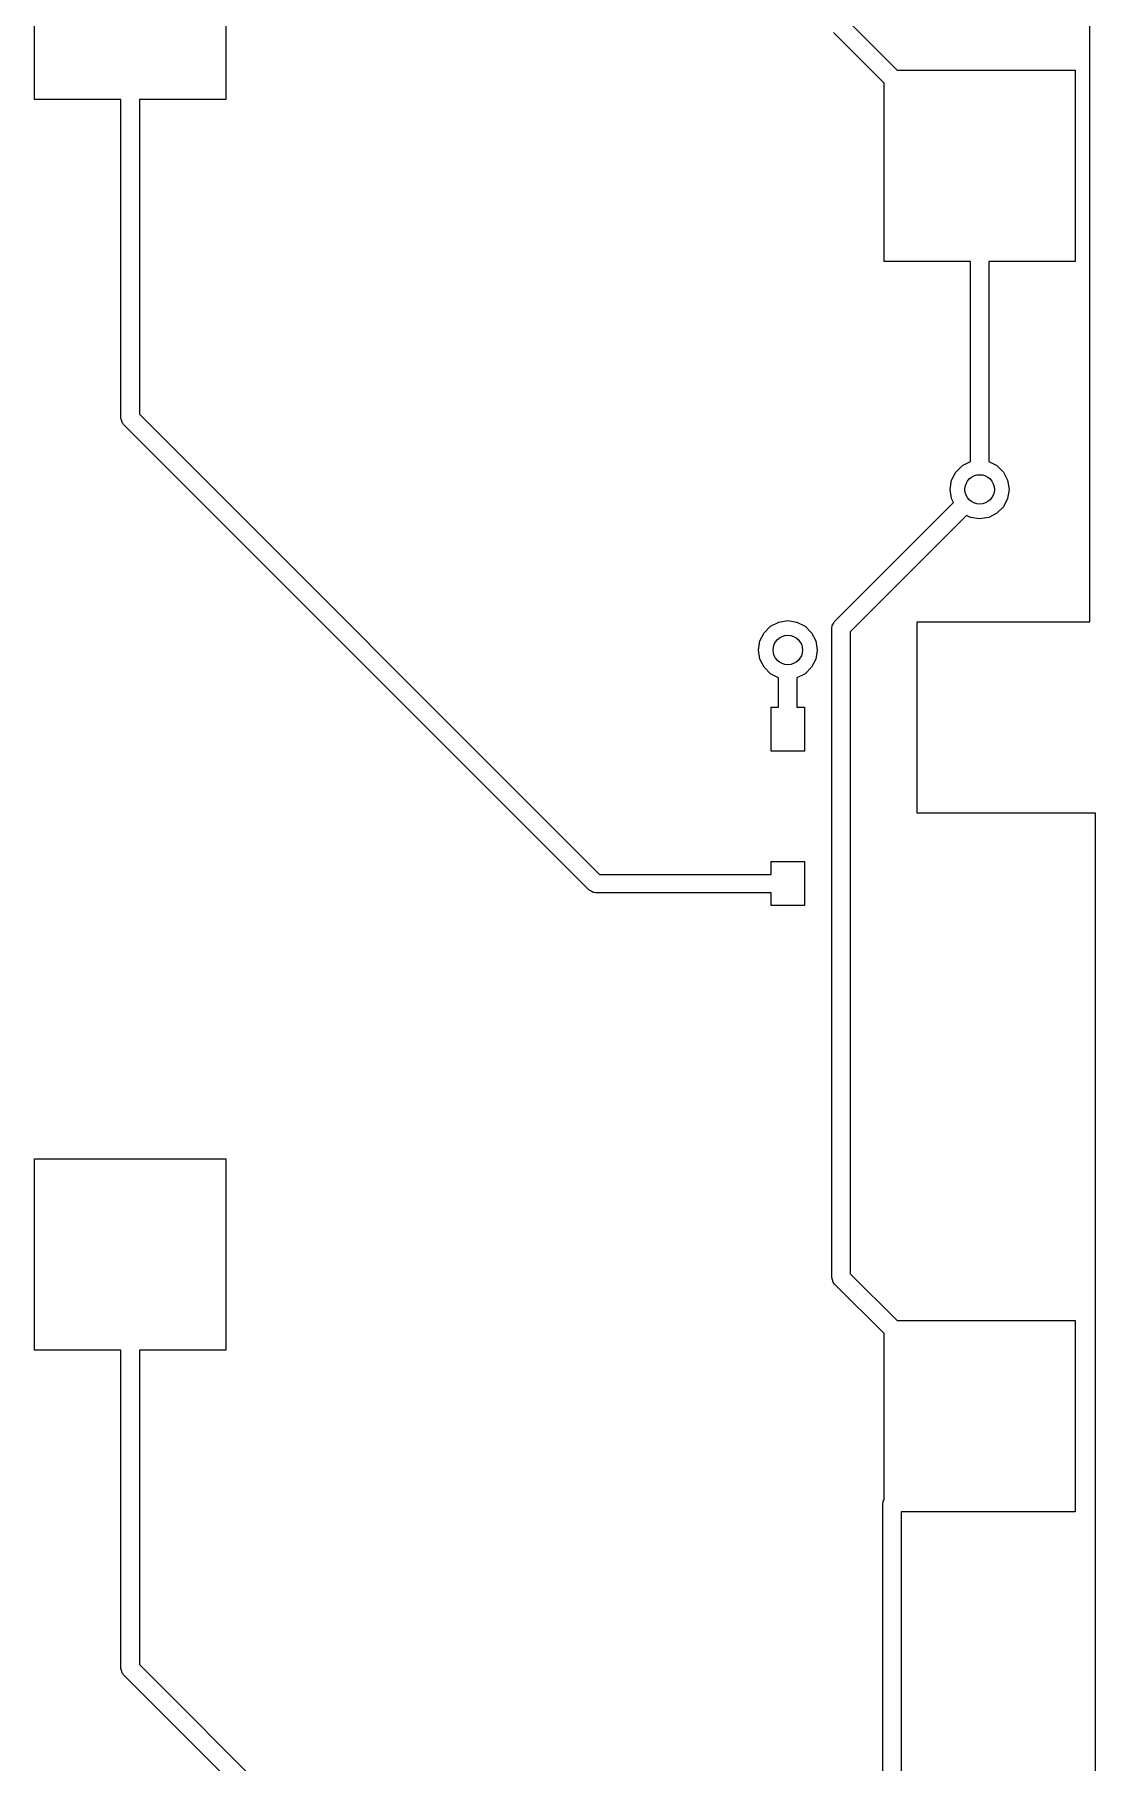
# Model space of a CAD drawing. Extents: x 3.08 to 10.86, y -3.21 to -0.59.
# Drawn here: x 3.083 to 3.651, y -2.297 to -1.372 of the extents above; entities that cross this region are included whole.
import ezdxf

# ---------------------------------------------------------------- set-up
doc = ezdxf.new("R2010")
doc.units = 0
doc.header["$MEASUREMENT"] = 0
doc.layers.add('BLACK', color=7, linetype='CONTINUOUS')

msp = doc.modelspace()

# ---------------------------------------------------------------- linework, layer by layer
at = {"layer": 'BLACK', "linetype": 'CONTINUOUS'}
for p, q in [((3.64762, -1.68602), (3.64762, -1.11909)), ((3.08268, -1.4065), (3.08268, -1.30413)), ((3.18504, -1.30413), (3.18504, -1.4065)), ((3.5187, -1.36509), (3.54436, -1.39075)), ((3.5374, -1.39771), (3.5103, -1.3706)), ((3.54436, -1.39075), (3.63976, -1.39075)), ((3.63976, -1.39075), (3.63976, -1.49311)), ((3.5374, -1.49311), (3.5374, -1.39771)), ((3.12894, -1.4065), (3.08268, -1.4065)), ((3.12894, -1.57694), (3.12894, -1.4065)), ((3.18504, -1.4065), (3.13878, -1.4065)), ((3.13878, -1.4065), (3.13878, -1.5749)), ((3.58366, -1.49311), (3.5374, -1.49311)), ((3.58366, -1.60018), (3.58366, -1.49311)), ((3.63976, -1.49311), (3.5935, -1.49311)), ((3.5935, -1.49311), (3.5935, -1.60018)), ((3.12928, -1.5781), (3.12894, -1.57694)), ((3.12953, -1.57929), (3.12928, -1.5781)), ((3.12968, -1.57949), (3.12953, -1.57929)), ((3.12972, -1.5796), (3.12968, -1.57949)), ((3.12985, -1.57972), (3.12972, -1.5796)), ((3.13038, -1.58042), (3.12985, -1.57972)), ((3.37955, -1.82959), (3.13038, -1.58042)), ((3.13878, -1.5749), (3.38507, -1.82119)), ((3.5736, -1.61027), (3.57584, -1.60588)), ((3.57584, -1.60588), (3.57932, -1.60239)), ((3.57932, -1.60239), (3.58366, -1.60018)), ((3.5935, -1.60018), (3.59784, -1.60239)), ((3.59784, -1.60239), (3.60132, -1.60588)), ((3.60132, -1.60588), (3.60356, -1.61027)), ((3.57283, -1.61513), (3.5736, -1.61027)), ((3.5736, -1.62), (3.57283, -1.61513)), ((3.60356, -1.61027), (3.60433, -1.61513)), ((3.60433, -1.61513), (3.60356, -1.62)), ((3.51093, -1.68582), (3.57467, -1.62209)), ((3.57467, -1.62209), (3.5736, -1.62)), ((3.60132, -1.62439), (3.59784, -1.62787)), ((3.60356, -1.62), (3.60132, -1.62439)), ((3.58163, -1.62905), (3.51934, -1.69134)), ((3.58371, -1.63011), (3.58163, -1.62905)), ((3.58858, -1.63088), (3.58371, -1.63011)), ((3.59345, -1.63011), (3.58858, -1.63088)), ((3.59784, -1.62787), (3.59345, -1.63011)), ((3.47091, -1.69625), (3.47315, -1.69186)), ((3.47315, -1.69186), (3.47663, -1.68837)), ((3.47663, -1.68837), (3.48102, -1.68614)), ((3.48102, -1.68614), (3.48589, -1.68537)), ((3.48589, -1.68537), (3.49076, -1.68614)), ((3.49076, -1.68614), (3.49515, -1.68837)), ((3.49515, -1.68837), (3.49863, -1.69186)), ((3.49863, -1.69186), (3.50087, -1.69625)), ((3.50949, -1.6893), (3.50962, -1.68843)), ((3.50949, -2.03705), (3.50949, -1.6893)), ((3.50961, -1.68825), (3.50966, -1.68815)), ((3.50962, -1.68843), (3.50961, -1.68825)), ((3.50966, -1.68815), (3.5097, -1.6879)), ((3.5097, -1.6879), (3.51035, -1.68688)), ((3.51035, -1.68688), (3.51093, -1.68582)), ((3.51934, -1.69134), (3.51934, -2.03501)), ((3.55512, -1.78839), (3.55512, -1.68602)), ((3.55512, -1.68602), (3.64762, -1.68602)), ((3.47014, -1.70111), (3.47091, -1.69625)), ((3.47091, -1.70598), (3.47014, -1.70111)), ((3.50087, -1.69625), (3.50164, -1.70111)), ((3.50164, -1.70111), (3.50087, -1.70598)), ((3.47315, -1.71037), (3.47091, -1.70598)), ((3.47663, -1.71386), (3.47315, -1.71037)), ((3.49863, -1.71037), (3.49515, -1.71386)), ((3.50087, -1.70598), (3.49863, -1.71037)), ((3.48097, -1.71606), (3.47663, -1.71386)), ((3.48097, -1.73163), (3.48097, -1.71606)), ((3.49515, -1.71386), (3.49081, -1.71606)), ((3.49081, -1.71606), (3.49081, -1.73163)), ((3.47703, -1.75525), (3.47703, -1.73163)), ((3.47703, -1.73163), (3.48097, -1.73163)), ((3.49081, -1.73163), (3.49475, -1.73163)), ((3.49475, -1.73163), (3.49475, -1.75525)), ((3.49475, -1.75525), (3.47703, -1.75525)), ((3.65057, -1.78839), (3.55512, -1.78839)), ((3.65057, -2.35531), (3.65057, -1.78839)), ((3.38507, -1.82119), (3.47703, -1.82119)), ((3.47703, -1.82119), (3.47703, -1.8143)), ((3.47703, -1.8143), (3.49475, -1.8143)), ((3.49475, -1.8143), (3.49475, -1.83793)), ((3.38061, -1.83018), (3.37955, -1.82959)), ((3.38163, -1.83083), (3.38061, -1.83018)), ((3.38188, -1.83087), (3.38163, -1.83083)), ((3.38198, -1.83092), (3.38188, -1.83087)), ((3.38216, -1.83091), (3.38198, -1.83092)), ((3.38303, -1.83104), (3.38216, -1.83091)), ((3.47703, -1.83104), (3.38303, -1.83104)), ((3.47703, -1.83793), (3.47703, -1.83104)), ((3.49475, -1.83793), (3.47703, -1.83793)), ((3.08268, -2.07579), (3.08268, -1.97342)), ((3.08268, -1.97342), (3.18504, -1.97342)), ((3.18504, -1.97342), (3.18504, -2.07579)), ((3.50983, -2.03822), (3.50949, -2.03705)), ((3.51009, -2.0394), (3.50983, -2.03822)), ((3.51024, -2.03961), (3.51009, -2.0394)), ((3.51027, -2.03971), (3.51024, -2.03961)), ((3.51041, -2.03983), (3.51027, -2.03971)), ((3.51093, -2.04053), (3.51041, -2.03983)), ((3.5374, -2.067), (3.51093, -2.04053)), ((3.51934, -2.03501), (3.54436, -2.06004)), ((3.54436, -2.06004), (3.63976, -2.06004)), ((3.63976, -2.06004), (3.63976, -2.1624)), ((3.5374, -2.15604), (3.5374, -2.067)), ((3.12894, -2.07579), (3.08268, -2.07579)), ((3.12894, -2.24623), (3.12894, -2.07579)), ((3.18504, -2.07579), (3.13878, -2.07579)), ((3.13878, -2.07579), (3.13878, -2.24419)), ((3.53674, -2.15814), (3.53687, -2.15727)), ((3.53674, -2.73359), (3.53674, -2.15814)), ((3.53686, -2.15709), (3.53691, -2.15699)), ((3.53687, -2.15727), (3.53686, -2.15709)), ((3.53691, -2.15699), (3.53695, -2.15674)), ((3.53695, -2.15674), (3.5374, -2.15604)), ((3.63976, -2.1624), (3.54659, -2.1624)), ((3.54659, -2.1624), (3.54659, -2.72933)), ((3.12928, -2.2474), (3.12894, -2.24623)), ((3.12953, -2.24858), (3.12928, -2.2474)), ((3.13878, -2.24419), (3.38507, -2.49048)), ((3.12968, -2.24878), (3.12953, -2.24858)), ((3.12972, -2.24889), (3.12968, -2.24878)), ((3.12985, -2.24901), (3.12972, -2.24889)), ((3.13038, -2.24971), (3.12985, -2.24901)), ((3.37955, -2.49889), (3.13038, -2.24971))]:
    msp.add_line(p, q, dxfattribs=at)
at = {"layer": 'BLACK'}
for centre in [(3.58858, -1.61513), (3.48589, -1.70111)]:
    msp.add_circle(centre, 0.007874, dxfattribs=at)

doc.saveas('drawing.dxf')
